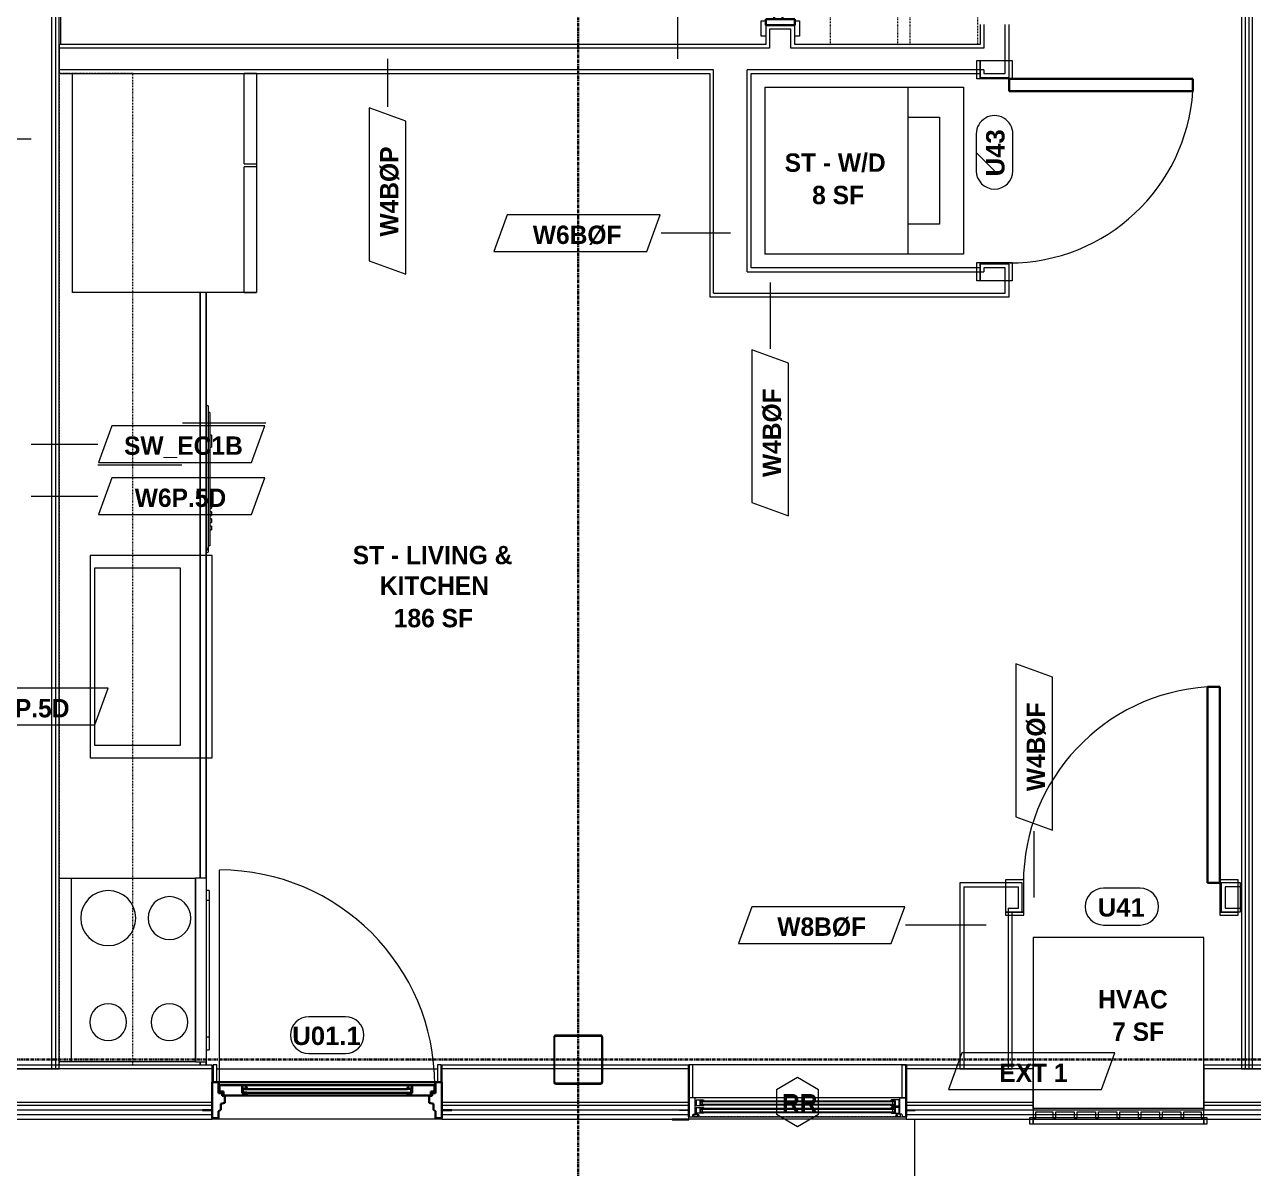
# Model space of a CAD drawing. Header units: inches. Extents: x -4058 to -1781, y 9814 to 12264.
# Drawn here: x -2917.7 to -2717, y 11268 to 11454.9 of the extents above; entities that cross this region are included whole.
import ezdxf

# ---------------------------------------------------------------- set-up
doc = ezdxf.new("R2010")
doc.units = ezdxf.units.IN
doc.header["$MEASUREMENT"] = 0
doc.linetypes.add('Dash', pattern=[0.25, 0.125, -0.125])
doc.linetypes.add('Grid Line 1_2_', pattern=[0.875, 0.5, -0.125, 0.125, -0.125])
for name, color, linetype, lineweight in [('0-1', 7, 'Continuous', 5), ('0-2', 7, 'Continuous', 9), ('A-AREA-IDEN', 2, 'Continuous', 9), ('A-DETL-GENF-HDLN-1', 7, 'Dash', 9), ('A-DETL-GENF-HDLN-2', 1, 'Continuous', 18), ('A-DOOR-1', 7, 'Continuous', 9), ('A-DOOR-2', 10, 'Continuous', 30), ('A-DOOR-3', 31, 'Continuous', 9), ('A-DOOR-4', 31, 'Continuous', 30), ('A-DOOR-FRAM-1', 7, 'Continuous', 9), ('A-DOOR-FRAM-2', 10, 'Continuous', 30), ('A-DOOR-FRAM-3', 31, 'Continuous', 30), ('A-DOOR-GLAZ-1', 7, 'Continuous', 9), ('A-DOOR-IDEN', 31, 'Continuous', 9), ('A-FLOR-1', 7, 'Continuous', 9), ('A-FLOR-2', 192, 'Continuous', 9), ('A-GENM-1', 7, 'Continuous', 9), ('A-GLAZ', 151, 'Continuous', 18), ('A-GLAZ-1', 10, 'Continuous', 30), ('A-GLAZ-2', 7, 'Continuous', 9), ('A-GLAZ-IDEN', 152, 'Continuous', 9), ('A-WALL', 113, 'Continuous', 18), ('A-WALL-1', 7, 'Continuous', 9), ('A-WALL-2', 250, 'Continuous', 18), ('A-WALL-3', 113, 'Continuous', 9), ('A-WALL-IDEN', 211, 'Continuous', 9), ('I-WALL-1', 7, 'Continuous', 9), ('I-WALL-2', 2, 'Continuous', 9), ('P-SANR-FIXT', 6, 'Continuous', 9), ('Q-CASE', 31, 'Continuous', 9), ('Q-CASE-HDLN', 31, 'Dash', 9), ('Q-SPCQ', 91, 'Continuous', 9), ('S-COLS-1', 7, 'Continuous', 9), ('S-GRID-1', 1, 'Grid Line 1_2_', 30)]:
    doc.layers.add(name, color=color, linetype=linetype, lineweight=lineweight)
doc.styles.add('Arial_B', font='arialbd.ttf', dxfattribs={"height": 3})
doc.styles.add('Century Gothic_B_1', font='GOTHICB.TTF', dxfattribs={"height": 3})

# ---------------------------------------------------------------- blocks, each defined once
blk = doc.blocks.new('Bayer Built Door - VISTAGRANDE FLUSH _LH_ - 37-1_2__ x 81-3_4__ - 1ST FLOOR-3294966-UNIT PLANS - 1ST FLOOR')
at = {"layer": 'A-DOOR-1'}
blk.add_line((17.56, -1.16), (17.56, -36.28), dxfattribs=at)
blk.add_arc((17.56, -1.16), 35.13, 180, 270, dxfattribs=at)
at = {"layer": 'A-DOOR-2'}
for p, q in [((-16.95, 0.56), (-16.95, -0.08)), ((-16.95, 0.56), (-13.13, 0.56)), ((-13.87, 0.16), (-13.13, 0.16)), ((-13.87, -1.16), (-13.87, 0.16)), ((-13.13, 0.25), (-13.16, 0.56)), ((13.12, 0.56), (-13.13, 0.56)), ((-13.13, 0.16), (-13.13, 0.25)), ((13.12, 0.25), (13.16, 0.56)), ((13.12, 0.16), (13.12, 0.25)), ((13.87, 0.16), (13.12, 0.16)), ((16.95, 0.56), (13.12, 0.56)), ((13.87, -1.16), (13.87, 0.16)), ((16.95, 0.56), (16.95, -0.08)), ((-16.95, -0.08), (-17.56, -0.09)), ((-17.56, -0.09), (-17.56, -1.16)), ((-17.56, -1.16), (-13.13, -1.16)), ((-13.13, -0.59), (-13.87, -0.59)), ((-13.87, -1.09), (-13.36, -1.09)), ((-13.87, -1.16), (-13.87, -1.09)), ((-13.36, -1.09), (-13.16, -0.84)), ((-13.16, -0.84), (-13.13, -0.66)), ((13.12, -1.16), (-13.13, -1.16)), ((-13.13, -0.66), (-13.13, -0.59)), ((13.12, -0.59), (13.87, -0.59)), ((13.12, -0.66), (13.12, -0.59)), ((13.16, -0.84), (13.12, -0.66)), ((17.56, -1.16), (13.12, -1.16)), ((13.36, -1.09), (13.16, -0.84)), ((13.87, -1.09), (13.36, -1.09)), ((13.87, -1.16), (13.87, -1.09)), ((16.95, -0.08), (17.56, -0.09)), ((17.56, -0.09), (17.56, -1.16))]:
    blk.add_line(p, q, dxfattribs=at)
at = {"layer": 'A-DOOR-FRAM-1'}
for p, q in [((-18, -1.63), (-18.63, -1.63)), ((-18.63, -1.63), (-18.63, -4.44)), ((-18, -4.44), (-18, -1.63)), ((18.62, -1.63), (18, -1.63)), ((18, -1.63), (18, -4.44)), ((18.62, -4.44), (18.62, -1.63)), ((-18.63, -4.44), (-18, -4.44)), ((18, -4.44), (18.62, -4.44))]:
    blk.add_line(p, q, dxfattribs=at)
at = {"layer": 'A-DOOR-FRAM-2'}
for p, q in [((-18.75, 4.25), (-18.75, -1.63)), ((-18.75, 4.25), (-17.72, 4.25)), ((-17.72, 3.13), (-17.72, 4.25)), ((17.72, 3.13), (17.72, 4.25)), ((18.75, 4.25), (17.72, 4.25)), ((18.75, 4.25), (18.75, -1.63)), ((-20.38, 2.94), (-18.75, 2.94)), ((-17.38, 2.89), (-17.72, 3.13)), ((-17.38, 1.89), (-17.38, 2.89)), ((17.38, 2.89), (17.72, 3.13)), ((17.38, 1.89), (17.38, 2.89)), ((20.37, 2.94), (18.75, 2.94)), ((-17.72, 0.16), (-17.14, 0.16)), ((-17.72, -1.63), (-17.72, 0.16)), ((-16.69, 1.73), (-17.38, 1.89)), ((-17.14, 0.16), (-17.14, 0.59)), ((-17.14, 0.59), (-16.69, 0.59)), ((-16.69, 0.59), (-16.69, 1.73)), ((16.69, 1.73), (17.38, 1.89)), ((16.69, 0.59), (16.69, 1.73)), ((17.14, 0.59), (16.69, 0.59)), ((17.14, 0.16), (17.14, 0.59)), ((17.72, 0.16), (17.14, 0.16)), ((17.72, -1.63), (17.72, 0.16)), ((-18.75, -1.63), (-18.63, -1.63)), ((-18.37, -1.63), (-18.75, -1.63)), ((-18.75, -1.63), (-17.72, -1.63)), ((-18, -1.63), (18, -1.63)), ((18.75, -1.63), (17.72, -1.63)), ((18.62, -1.63), (18.75, -1.63))]:
    blk.add_line(p, q, dxfattribs=at)
at = {"layer": 'A-DOOR-GLAZ-1'}
for p, q in [((13.12, 0.16), (-13.13, 0.16)), ((-13.13, 0), (-13.87, 0)), ((-13.87, -0.44), (-13.13, -0.44)), ((-13.66, 0), (-13.66, -0.44)), ((13.12, 0), (-13.13, 0)), ((13.12, -0.44), (-13.13, -0.44)), ((13.12, -0.59), (-13.13, -0.59)), ((13.12, 0), (13.87, 0)), ((13.87, -0.44), (13.12, -0.44)), ((13.66, 0), (13.66, -0.44))]:
    blk.add_line(p, q, dxfattribs=at)
blk = doc.blocks.new('V-Series_EWC4_SPVU_RFA_2015 - 1ST FLOOR-2484708-UNIT PLANS - 1ST FLOOR')
at = {"layer": 'A-GENM-1'}
for p, q in [((-3126.69, 12090.69), (-3127.25, 12090.69)), ((-3127.25, 12090.69), (-3127.25, 12089.69)), ((-3127.25, 12089.69), (-3126.69, 12089.69)), ((-3098.81, 12090.69), (-3126.69, 12090.69)), ((-3126.69, 12090.69), (-3126.69, 12089.69)), ((-3126.69, 12089.69), (-3126.69, 12090.69)), ((-3126.69, 12089.69), (-3098.81, 12089.69)), ((-3126.69, 12089.69), (-3126.69, 12060.25)), ((-3126.25, 12089.69), (-3126.69, 12089.69)), ((-3126.25, 12088.69), (-3126.25, 12089.69)), ((-3122.95, 12089.69), (-3123.45, 12089.69)), ((-3123.45, 12089.69), (-3123.45, 12088.69)), ((-3122.95, 12088.69), (-3122.95, 12089.69)), ((-3119.47, 12089.69), (-3119.97, 12089.69)), ((-3119.97, 12089.69), (-3119.97, 12088.69)), ((-3119.47, 12088.69), (-3119.47, 12089.69)), ((-3115.98, 12089.69), (-3116.48, 12089.69)), ((-3116.48, 12089.69), (-3116.48, 12088.69)), ((-3115.98, 12088.69), (-3115.98, 12089.69)), ((-3112.5, 12089.69), (-3113, 12089.69)), ((-3113, 12089.69), (-3113, 12088.69)), ((-3112.5, 12088.69), (-3112.5, 12089.69)), ((-3109.01, 12089.69), (-3109.51, 12089.69)), ((-3109.51, 12089.69), (-3109.51, 12088.69)), ((-3109.01, 12088.69), (-3109.01, 12089.69)), ((-3105.53, 12089.69), (-3106.03, 12089.69)), ((-3106.03, 12089.69), (-3106.03, 12088.69)), ((-3105.53, 12088.69), (-3105.53, 12089.69)), ((-3102.05, 12089.69), (-3102.55, 12089.69)), ((-3102.55, 12089.69), (-3102.55, 12088.69)), ((-3102.05, 12088.69), (-3102.05, 12089.69)), ((-3098.81, 12089.69), (-3099.25, 12089.69)), ((-3099.25, 12089.69), (-3099.25, 12088.69)), ((-3098.81, 12089.69), (-3098.81, 12090.69)), ((-3098.25, 12090.69), (-3098.81, 12090.69)), ((-3098.81, 12090.69), (-3098.81, 12089.69)), ((-3098.81, 12089.69), (-3098.25, 12089.69)), ((-3098.81, 12060.25), (-3098.81, 12089.69)), ((-3098.25, 12089.69), (-3098.25, 12090.69)), ((-3123.45, 12088.69), (-3126.25, 12088.69)), ((-3119.97, 12088.69), (-3122.95, 12088.69)), ((-3116.48, 12088.69), (-3119.47, 12088.69)), ((-3113, 12088.69), (-3115.98, 12088.69)), ((-3109.51, 12088.69), (-3112.5, 12088.69)), ((-3106.03, 12088.69), (-3109.01, 12088.69)), ((-3102.55, 12088.69), (-3105.53, 12088.69)), ((-3099.25, 12088.69), (-3102.05, 12088.69)), ((-3126.69, 12060.25), (-3098.81, 12060.25))]:
    blk.add_line(p, q, dxfattribs=at)
blk = doc.blocks.new('Window-Double_Hung-Marvin-Essential - 1-WIDE _TEMP LOWER_ ESDH3066-3454291-UNIT PLANS - 1ST FLOOR')
at = {"layer": 'A-DETL-GENF-HDLN-1'}
blk.add_line((16.1, 3.97), (-16.5, 3.97), dxfattribs=at)
at = {"layer": 'A-DETL-GENF-HDLN-2'}
for p, q in [((-17.75, 4.03), (-17.16, 4.03)), ((-17.75, 4.03), (-17.75, 0.94)), ((-17.08, 3.62), (-17.16, 4.03)), ((17.08, 3.62), (17.16, 4.03)), ((17.75, 4.03), (17.16, 4.03)), ((17.75, 4.03), (17.75, 0.94)), ((-19.25, 2.98), (-19.25, 2.94)), ((-17.75, 2.98), (-19.25, 2.98)), ((-19.25, 2.94), (-17.9, 2.94)), ((-17.9, 2.94), (-17.9, 2.83)), ((-17.9, 2.83), (-17.75, 2.83)), ((-17.08, 3.62), (-16.19, 3.62)), ((-16.85, 4), (-16.85, 3.62)), ((-16.3, 4), (-16.85, 4)), ((-16.38, 3.52), (-16.72, 3.52)), ((-16.72, 3.52), (-16.72, 0.94)), ((-15.34, 3.44), (-16.56, 3.44)), ((-16.56, 2.5), (-16.56, 3.44)), ((-16.56, 2.5), (-15.34, 2.5)), ((-15.34, 2.22), (-16.56, 2.22)), ((-16.56, 1.28), (-16.56, 2.22)), ((-16.38, 3.62), (-16.38, 3.52)), ((-16.3, 3.76), (-16.3, 4)), ((-16.18, 3.76), (-16.3, 3.76)), ((-16.19, 3.72), (-16.1, 3.72)), ((-16.19, 3.62), (-16.19, 3.72)), ((-16.18, 3.97), (-16.1, 3.97)), ((-16.18, 3.97), (-16.18, 3.76)), ((-16.1, 3.72), (-16.1, 3.97)), ((-15.94, 2.62), (-15.94, 3.34)), ((-15.94, 3.34), (-15.28, 3.34)), ((-15.28, 2.62), (-15.94, 2.62)), ((-15.94, 1.4), (-15.94, 2.12)), ((-15.94, 2.12), (-15.28, 2.12)), ((-15.84, 2.63), (-15.84, 3.32)), ((-15.84, 1.41), (-15.84, 2.1)), ((-15.54, 2.76), (-15.54, 3.2)), ((-15.34, 3.44), (-15.28, 3.38)), ((-15.34, 2.5), (-15.28, 2.56)), ((-15.34, 2.22), (-15.28, 2.16)), ((-15.28, 3.34), (-15.28, 3.38)), ((-15.28, 2.56), (-15.28, 2.62)), ((-15.28, 2.12), (-15.28, 2.16)), ((15.34, 3.44), (15.28, 3.38)), ((15.28, 3.34), (15.28, 3.38)), ((15.94, 3.34), (15.28, 3.34)), ((15.28, 2.56), (15.28, 2.62)), ((15.28, 2.62), (15.94, 2.62)), ((15.34, 2.5), (15.28, 2.56)), ((15.34, 2.22), (15.28, 2.16)), ((15.28, 2.12), (15.28, 2.16)), ((15.94, 2.12), (15.28, 2.12)), ((15.34, 3.44), (16.56, 3.44)), ((16.56, 2.5), (15.34, 2.5)), ((15.34, 2.22), (16.56, 2.22)), ((15.54, 2.76), (15.54, 3.2)), ((15.84, 2.63), (15.84, 3.32)), ((15.84, 1.41), (15.84, 2.1)), ((15.94, 2.62), (15.94, 3.34)), ((15.94, 1.4), (15.94, 2.12)), ((16.18, 3.97), (16.1, 3.97)), ((16.1, 3.72), (16.1, 3.97)), ((16.19, 3.72), (16.1, 3.72)), ((16.18, 3.97), (16.18, 3.76)), ((16.18, 3.76), (16.3, 3.76)), ((16.19, 3.62), (16.19, 3.72)), ((17.08, 3.62), (16.19, 3.62)), ((16.3, 3.76), (16.3, 4)), ((16.3, 4), (16.85, 4)), ((16.38, 3.62), (16.38, 3.52)), ((16.38, 3.52), (16.72, 3.52)), ((16.56, 2.5), (16.56, 3.44)), ((16.56, 1.28), (16.56, 2.22)), ((16.72, 3.52), (16.72, 0.94)), ((16.85, 4), (16.85, 3.62)), ((17.75, 2.98), (19.25, 2.98)), ((17.9, 2.83), (17.75, 2.83)), ((17.9, 2.94), (17.9, 2.83)), ((19.25, 2.94), (17.9, 2.94)), ((19.25, 2.98), (19.25, 2.94)), ((-16.72, 0.94), (-17.75, 0.94)), ((-17.13, 0.91), (-17.13, -4.44)), ((-16.56, 1.28), (-15.34, 1.28)), ((-15.28, 1.4), (-15.94, 1.4)), ((-15.54, 1.54), (-15.54, 1.98)), ((-15.34, 1.28), (-15.28, 1.34)), ((-15.28, 1.34), (-15.28, 1.4)), ((15.28, 1.34), (15.28, 1.4)), ((15.28, 1.4), (15.94, 1.4)), ((15.34, 1.28), (15.28, 1.34)), ((16.56, 1.28), (15.34, 1.28)), ((15.54, 1.54), (15.54, 1.98)), ((16.72, 0.94), (17.75, 0.94)), ((17.12, -4.44), (17.12, 0.91)), ((-17.13, -4.44), (-17.75, -4.44)), ((17.12, -4.44), (17.75, -4.44))]:
    blk.add_line(p, q, dxfattribs=at)
at = {"layer": 'A-GLAZ'}
for p, q in [((15.84, 3.32), (-15.84, 3.32)), ((15.84, 3.2), (-15.84, 3.2)), ((15.84, 2.76), (-15.84, 2.76)), ((15.84, 2.63), (-15.84, 2.63)), ((15.84, 2.1), (-15.84, 2.1)), ((15.84, 1.98), (-15.84, 1.98)), ((15.84, 1.54), (-15.84, 1.54)), ((15.84, 1.41), (-15.84, 1.41))]:
    blk.add_line(p, q, dxfattribs=at)
at = {"layer": 'A-GLAZ-1'}
for p, q in [((-17.75, 4.03), (-17.75, 0.94)), ((17.75, 0.94), (17.75, 4.03)), ((-17.75, 0.91), (-17.75, -4.44)), ((17.75, -4.44), (17.75, 0.91))]:
    blk.add_line(p, q, dxfattribs=at)
at = {"layer": 'A-GLAZ-2'}
for p, q in [((17.75, 4.03), (-17.75, 4.03)), ((20.46, 4.5), (17.75, 4.5)), ((17.75, 4.5), (17.75, 4.44)), ((17.75, 4.44), (20.46, 4.44)), ((20.46, 4.44), (20.46, 4.5)), ((-17.75, 0.94), (17.75, 0.94)), ((-17.75, -4.44), (17.75, -4.44))]:
    blk.add_line(p, q, dxfattribs=at)
blk = doc.blocks.new('CTR - 1st Phase - Shell_rvt-1-UNIT PLANS - 1ST FLOOR')
at = {"layer": 'A-FLOR-1'}
for p, q in [((-2849.57, 11276.04), (-2887.07, 11276.04)), ((-2772.32, 11164.59), (-2772.32, 11276.04))]:
    blk.add_line(p, q, dxfattribs=at)
at = {"layer": 'A-WALL-1'}
for p, q in [((-2887.07, 11284.91), (-2922.57, 11284.91)), ((-2887.07, 11276.04), (-2887.07, 11284.91)), ((-2831.32, 11284.91), (-2849.57, 11284.91)), ((-2849.57, 11284.91), (-2849.57, 11276.04)), ((-2823.5, 11284.91), (-2831.15, 11284.91)), ((-2809.27, 11284.91), (-2823.32, 11284.91)), ((-2753.04, 11284.91), (-2773.77, 11284.91)), ((-2753.04, 11277.79), (-2753.04, 11284.91)), ((-2704.29, 11284.91), (-2725.16, 11284.91)), ((-2725.16, 11284.91), (-2725.16, 11277.79)), ((-2809.27, 11279.54), (-2809.27, 11279.57)), ((-2773.77, 11279.57), (-2773.77, 11279.54)), ((-2809.27, 11276.04), (-2809.27, 11276.45)), ((-2773.77, 11276.45), (-2773.77, 11276.04)), ((-2725.16, 11277.79), (-2753.04, 11277.79)), ((-2945.12, 11276.04), (-2887.07, 11276.04)), ((-2849.57, 11276.04), (-2811.98, 11276.04)), ((-2773.77, 11276.04), (-2809.27, 11276.04)), ((-2773.77, 11276.04), (-2617.62, 11276.04))]:
    blk.add_line(p, q, dxfattribs=at)
at = {"layer": 'A-WALL-2'}
for p, q in [((-2887.07, 11284.29), (-2945.12, 11284.29)), ((-2831.32, 11284.29), (-2849.57, 11284.29)), ((-2823.5, 11284.29), (-2831.15, 11284.29)), ((-2809.27, 11284.29), (-2823.32, 11284.29)), ((-2753.04, 11284.29), (-2773.77, 11284.29)), ((-2704.29, 11284.29), (-2725.16, 11284.29)), ((-2887.07, 11278.79), (-2945.12, 11278.79)), ((-2809.27, 11278.79), (-2849.57, 11278.79)), ((-2753.04, 11278.79), (-2773.77, 11278.79)), ((-2704.29, 11278.79), (-2725.16, 11278.79)), ((-2887.07, 11278.29), (-2945.12, 11278.29)), ((-2887.07, 11277.54), (-2945.12, 11277.54)), ((-2887.07, 11276.79), (-2945.12, 11276.79)), ((-2809.27, 11278.29), (-2849.57, 11278.29)), ((-2809.27, 11277.54), (-2849.57, 11277.54)), ((-2809.27, 11276.79), (-2849.57, 11276.79)), ((-2753.04, 11278.29), (-2773.77, 11278.29)), ((-2617.62, 11277.54), (-2773.77, 11277.54)), ((-2617.62, 11276.79), (-2773.77, 11276.79)), ((-2704.29, 11278.29), (-2725.16, 11278.29))]:
    blk.add_line(p, q, dxfattribs=at)
at = {"layer": '0-2', "rotation": 180}
for name, p in [('Bayer Built Door - VISTAGRANDE FLUSH _LH_ - 37-1_2__ x 81-3_4__ - 1ST FLOOR-3294966-UNIT PLANS - 1ST FLOOR', (-2868.32, 11280.48)), ('V-Series_EWC4_SPVU_RFA_2015 - 1ST FLOOR-2484708-UNIT PLANS - 1ST FLOOR', (-5851.85, 23365.98)), ('Window-Double_Hung-Marvin-Essential - 1-WIDE _TEMP LOWER_ ESDH3066-3454291-UNIT PLANS - 1ST FLOOR', (-2791.52, 11280.48))]:
    blk.add_blockref(name, p, dxfattribs=at)
blk = doc.blocks.new('CTR - 1st Phase - Common Walls_rvt-1-UNIT PLANS - 1ST FLOOR')
at = {"layer": 'A-WALL-2'}
for p, q in [((-2913.32, 11641.24), (-2913.32, 11284.29)), ((-2912.7, 11641.24), (-2912.7, 11284.29)), ((-2718.35, 11284.29), (-2718.35, 11622.61)), ((-2717.72, 11284.29), (-2717.72, 11622.61)), ((-2717.22, 11284.29), (-2717.22, 11622.61))]:
    blk.add_line(p, q, dxfattribs=at)
at = {"layer": 'I-WALL-1'}
for p, q in [((-2912.07, 11284.29), (-2912.07, 11640.61)), ((-2718.97, 11622.61), (-2718.97, 11284.29)), ((-2921.2, 11284.29), (-2912.07, 11284.29)), ((-2718.97, 11284.29), (-2710.47, 11284.29))]:
    blk.add_line(p, q, dxfattribs=at)
blk = doc.blocks.new('HSS-Hollow Structural Section-Column - HSS8X8X3_16-2487811-UNIT PLANS - 1ST FLOOR')
at = {"layer": 'S-COLS-1'}
for p, q in [((-4, 3.652), (-4, -3.652)), ((-3.826, -3.652), (-3.826, 3.652)), ((3.652, 4), (-3.652, 4)), ((-3.652, 3.826), (3.652, 3.826)), ((3.826, 3.652), (3.826, -3.652)), ((4, -3.652), (4, 3.652)), ((3.652, -3.826), (-3.652, -3.826)), ((-3.652, -4), (3.652, -4))]:
    blk.add_line(p, q, dxfattribs=at)
for centre, radius, start, end in [((-3.652, 3.652), 0.348, 90, 180), ((-3.652, 3.652), 0.174, 90, 180), ((3.652, 3.652), 0.348, 360, 90), ((3.652, 3.652), 0.174, 0, 90), ((-3.652, -3.652), 0.348, 180, 270), ((-3.652, -3.652), 0.174, 180, 270), ((3.652, -3.652), 0.348, 270, 360), ((3.652, -3.652), 0.174, 270, 360)]:
    blk.add_arc(centre, radius, start, end, dxfattribs=at)
blk = doc.blocks.new('CTR - 1st Phase - Structure_rvt-1-UNIT PLANS - 1ST FLOOR')
at = {"layer": 'S-GRID-1'}
for p, q in [((-2827.32, 9814.03), (-2827.32, 12247.5)), ((-1781.27, 11285.79), (-4041.78, 11285.79))]:
    blk.add_line(p, q, dxfattribs=at)
at = {"layer": '0-2'}
blk.add_blockref('HSS-Hollow Structural Section-Column - HSS8X8X3_16-2487811-UNIT PLANS - 1ST FLOOR', (-2827.32, 11285.79), dxfattribs=at)
blk = doc.blocks.new('SLIDING - FLUSH - SLIDING - FLUSH - 5-0 x 6-8-3203586-UNIT PLANS - 1ST FLOOR')
at = {"layer": 'A-DOOR-3'}
for p, q in [((-32.75, 3.25), (-30.25, 3.25)), ((-32.75, 2.5), (-32.75, 3.25)), ((-30.25, 2.5), (-32.75, 2.5)), ((-30.25, 3.25), (-30.25, 2.5)), ((30.25, 3.25), (32.75, 3.25)), ((30.25, 2.5), (30.25, 3.25)), ((32.75, 2.5), (30.25, 2.5)), ((32.75, 3.25), (32.75, 2.5)), ((-32.75, -2.25), (-30.25, -2.25)), ((-32.75, -3), (-32.75, -2.25)), ((-30.25, -3), (-32.75, -3)), ((-30.25, -2.25), (-30.25, -3)), ((30.25, -2.25), (32.75, -2.25)), ((30.25, -3), (30.25, -2.25)), ((32.75, -3), (30.25, -3)), ((32.75, -2.25), (32.75, -3))]:
    blk.add_line(p, q, dxfattribs=at)
at = {"layer": 'A-DOOR-4'}
for p, q in [((-1, -0.88), (-1, 0.5)), ((-1, 0.5), (30, 0.5)), ((30, 0.5), (30, -0.88)), ((-30, -2.25), (-30, -0.88)), ((-30, -0.88), (1, -0.88)), ((30, -0.88), (-1, -0.88)), ((1, -0.88), (1, -2.25)), ((1, -2.25), (-30, -2.25))]:
    blk.add_line(p, q, dxfattribs=at)
at = {"layer": 'A-DOOR-FRAM-3'}
for p, q in [((-31, -2.25), (-31, 2.5)), ((-31, 2.5), (-30, 2.5)), ((-30, 2.5), (-30, -2.25)), ((30, 2.5), (31, 2.5)), ((30, -2.25), (30, 2.5)), ((31, 2.5), (31, -2.25)), ((-30, -2.25), (-31, -2.25)), ((31, -2.25), (30, -2.25))]:
    blk.add_line(p, q, dxfattribs=at)
blk = doc.blocks.new('OD_CW_Closet - OD_CW_Closet-3786599-UNIT PLANS - 1ST FLOOR')
at = {"layer": 'Q-CASE-HDLN'}
for p, q in [((0.74, -24), (0.74, 0)), ((0.74, 0), (68.99, 0)), ((68.99, 0), (68.99, -24)), ((0.74, -11), (68.99, -11)), ((0.74, -13), (68.99, -13)), ((68.99, -24), (0.74, -24))]:
    blk.add_line(p, q, dxfattribs=at)
blk = doc.blocks.new('SWING - SINGLE - FLUSH - SWING - FLUSH - 2-6 x 6-8 - PASSAGE-4346079-UNIT PLANS - 1ST FLOOR')
at = {"layer": 'A-DOOR-3'}
for p, q in [((-18, 2.375), (-18, 2.875)), ((-18, 2.875), (-15, 2.875)), ((-18, 2.375), (-15, 2.375)), ((-18, -2.875), (-18, 2.375)), ((-15, 2.375), (-18, 2.375)), ((-15, 2.875), (-15, 2.375)), ((-15, 2.375), (-15, -2.875)), ((15, 2.375), (15, 2.875)), ((15, 2.875), (18, 2.875)), ((15, 2.375), (18, 2.375)), ((15, -2.875), (15, 2.375)), ((18, 2.375), (15, 2.375)), ((18, 2.875), (18, 2.375)), ((18, 2.375), (18, -2.875)), ((-15, -2.875), (-18, -2.875)), ((18, -2.875), (15, -2.875))]:
    blk.add_line(p, q, dxfattribs=at)
blk.add_arc((15, -2.375), 30.067, 180, 266.18593, dxfattribs=at)
at = {"layer": 'A-DOOR-4'}
for p, q in [((13, -2.375), (13, -32.375)), ((15, -2.375), (13, -2.375)), ((15, -2.375), (15, -32.375)), ((15, -32.375), (13, -32.375))]:
    blk.add_line(p, q, dxfattribs=at)
blk = doc.blocks.new('Stacked Washer and Dryer - 26_x25_ - Private-1352637-UNIT PLANS - 1ST FLOOR')
at = {"layer": 'P-SANR-FIXT'}
for p, q in [((0, 13.625), (32.4375, 13.625)), ((0, 13.625), (0, -13.625)), ((23.34375, 13.625), (23.34375, -13.625)), ((32.4375, 13.625), (32.4375, -13.625)), ((23.34375, 8.75), (28.53125, 8.75)), ((28.53125, 8.75), (28.53125, -8.75)), ((28.53125, -8.75), (23.34375, -8.75)), ((32.4375, -13.625), (0, -13.625))]:
    blk.add_line(p, q, dxfattribs=at)
blk = doc.blocks.new('OD_CW_Base Cabinet - OD_CW_Base Cabinet-3857750-UNIT PLANS - 1ST FLOOR')
at = {"layer": 'Q-CASE'}
for p, q in [((0.74, 0), (1.24, 0)), ((31.24, 0), (126.94, 0))]:
    blk.add_line(p, q, dxfattribs=at)
blk = doc.blocks.new('OD_CW_Upper Cabinet - OD_CW_Upper Cabinet-4366988-UNIT PLANS - 1ST FLOOR')
at = {"layer": 'Q-CASE-HDLN'}
for p, q in [((162.69, 24), (0.74, 24)), ((0.74, 24), (0.74, 12)), ((162.69, 12), (162.69, 24)), ((0.74, 12), (162.69, 12))]:
    blk.add_line(p, q, dxfattribs=at)
blk = doc.blocks.new('SWING - SINGLE - FLUSH - SWING - 32_ x 80_ - WITH ACOUSTICAL SEAL-4346071-UNIT PLANS - 1ST FLOOR')
at = {"layer": 'A-DOOR-3'}
for p, q in [((-16, 2.87), (-19, 2.87)), ((-19, 2.87), (-19, -2.38)), ((-16, -2.38), (-16, 2.87)), ((19, 2.87), (16, 2.87)), ((16, 2.87), (16, -2.38)), ((19, -2.38), (19, 2.87)), ((-19, -2.38), (-16, -2.38)), ((-16, -2.38), (-19, -2.38)), ((-19, -2.38), (-19, -2.88)), ((-19, -2.88), (-16, -2.88)), ((-16, -2.88), (-16, -2.38)), ((16, -2.38), (19, -2.38)), ((19, -2.38), (16, -2.38)), ((16, -2.38), (16, -2.88)), ((16, -2.88), (19, -2.88)), ((19, -2.88), (19, -2.38))]:
    blk.add_line(p, q, dxfattribs=at)
blk.add_arc((16, 2.37), 32.07, 93.5759, 180, dxfattribs=at)
at = {"layer": 'A-DOOR-4'}
for p, q in [((14, 2.37), (14, 34.38)), ((16, 34.38), (14, 34.38)), ((16, 2.37), (16, 34.38)), ((16, 2.37), (14, 2.37))]:
    blk.add_line(p, q, dxfattribs=at)
blk = doc.blocks.new('Stainless Steel Farmhous Kitchen Sink - Stainless Steel Farmhous Kitchen Sink-4315883-UNIT PLANS - 1ST FLOOR')
at = {"layer": 'P-SANR-FIXT'}
for p, q in [((-33, 22.2), (-33, 2.25)), ((0, 22.2), (-33, 22.2)), ((0, 2.25), (0, 22.2)), ((-31, 3), (-31, 16.96)), ((-31, 16.96), (-2, 16.96)), ((-2, 16.96), (-2, 3)), ((-33, 2.25), (0, 2.25)), ((-2, 3), (-31, 3))]:
    blk.add_line(p, q, dxfattribs=at)
blk = doc.blocks.new('Refrigerator_-_Side-by-Side_6047 - 36_ X 30_-1372843-UNIT PLANS - 1ST FLOOR')
at = {"layer": 'Q-SPCQ'}
for p, q in [((-17.88, 15.58), (17.87, 15.58)), ((-17.88, -14.42), (-17.88, 15.58)), ((-17.88, 15.58), (-3.13, 15.58)), ((-17.88, 15.58), (-17.88, 13.58)), ((-3.13, 13.58), (-3.13, 15.58)), ((-2.63, 15.58), (17.87, 15.58)), ((-2.63, 15.58), (-2.63, 13.58)), ((17.87, 15.58), (17.87, -14.42)), ((17.87, 13.58), (17.87, 15.58)), ((-3.13, 13.58), (-17.88, 13.58)), ((17.87, 13.58), (-2.63, 13.58)), ((17.87, -14.42), (-17.88, -14.42))]:
    blk.add_line(p, q, dxfattribs=at)
blk = doc.blocks.new('Wall Tag - Arch Wall-3956453-UNIT PLANS - 1ST FLOOR')
at = {"layer": 'A-WALL-IDEN'}
for p, q in [((-0.3561, 0.0937), (-0.4244, -0.0937)), ((0.4244, 0.0937), (-0.3561, 0.0937)), ((0.3561, -0.0937), (0.4244, 0.0937)), ((-0.4244, -0.0937), (0.3561, -0.0937))]:
    blk.add_line(p, q, dxfattribs=at)
blk = doc.blocks.new('Door Tag - Type Mark-2601225-UNIT PLANS - 1ST FLOOR')
at = {"layer": 'A-DOOR-IDEN'}
for p, q in [((0.09375, 0.09375), (-0.09375, 0.09375)), ((-0.09375, -0.09375), (0.09375, -0.09375))]:
    blk.add_line(p, q, dxfattribs=at)
for centre, start, end in [((-0.09375, 0), 90, 270), ((0.09375, 0), 270, 90)]:
    blk.add_arc(centre, 0.09375, start, end, dxfattribs=at)
blk = doc.blocks.new('Wall Tag - Shear Wall-3956451-UNIT PLANS - 1ST FLOOR')
at = {"layer": 'A-WALL-IDEN'}
for p, q in [((-0.3561, 0.0937), (-0.4244, -0.0937)), ((0.4244, 0.0937), (-0.3561, 0.0937)), ((0.4291, 0.1068), (0.0033, 0.1068)), ((0.3561, -0.0937), (0.4244, 0.0937)), ((0, -0.1068), (-0.4291, -0.1068)), ((-0.4244, -0.0937), (0.3561, -0.0937))]:
    blk.add_line(p, q, dxfattribs=at)
blk = doc.blocks.new('Window Tag - ONE-4156801-UNIT PLANS - 1ST FLOOR')
at = {"layer": 'A-GLAZ-IDEN'}
for p, q in [((0, 0.125), (-0.1071, 0.0619)), ((0.107, 0.062), (0, 0.125)), ((-0.1071, 0.0619), (-0.1071, -0.0619)), ((0.107, -0.0624), (0.107, 0.062)), ((-0.1071, -0.0619), (0, -0.125)), ((0, -0.125), (0.107, -0.0624))]:
    blk.add_line(p, q, dxfattribs=at)

msp = doc.modelspace()

# ---------------------------------------------------------------- block references
at = {"layer": '0-1'}
msp.add_blockref('CTR - 1st Phase - Shell_rvt-1-UNIT PLANS - 1ST FLOOR', (0, 0), dxfattribs=at)

# ---------------------------------------------------------------- next in the draw order: linework, layer by layer
at = {"layer": 'A-DOOR-IDEN'}
msp.add_line((-2759.32, 11430.99), (-2762.32, 11433.99), dxfattribs=at)
at = {"layer": 'A-FLOR-2'}
for p, q in [((-2911.89, 11565.86), (-2911.89, 11451.61)), ((-2887.07, 11284.29), (-2886.95, 11284.29)), ((-2886.32, 11284.29), (-2850.32, 11284.29)), ((-2849.7, 11284.29), (-2849.57, 11284.29))]:
    msp.add_line(p, q, dxfattribs=at)
at = {"layer": 'A-WALL'}
for p, q in [((-2796.07, 11454.11), (-2796.07, 11450.99)), ((-2792.57, 11454.11), (-2796.07, 11454.11)), ((-2792.57, 11450.99), (-2792.57, 11454.11)), ((-2761.07, 11454.86), (-2761.07, 11450.99)), ((-2757.57, 11446.86), (-2757.57, 11454.86)), ((-2796.07, 11450.99), (-2912.07, 11450.99)), ((-2761.07, 11450.99), (-2792.57, 11450.99)), ((-2805.2, 11447.49), (-2912.07, 11447.49)), ((-2805.2, 11410.99), (-2805.2, 11447.49)), ((-2799.7, 11414.49), (-2799.7, 11447.49)), ((-2761.07, 11447.49), (-2799.7, 11447.49)), ((-2761.07, 11447.49), (-2761.07, 11446.86)), ((-2761.07, 11446.86), (-2757.57, 11446.86)), ((-2761.07, 11415.11), (-2761.07, 11414.49)), ((-2757.57, 11415.11), (-2761.07, 11415.11)), ((-2757.57, 11410.99), (-2757.57, 11415.11)), ((-2799.7, 11414.49), (-2761.07, 11414.49)), ((-2805.2, 11410.99), (-2757.57, 11410.99)), ((-2764.35, 11314.03), (-2764.35, 11284.28)), ((-2764.35, 11314.03), (-2755.41, 11314.03)), ((-2755.41, 11310.53), (-2755.41, 11314.03)), ((-2721.66, 11314.03), (-2721.66, 11310.53)), ((-2719.16, 11314.03), (-2721.66, 11314.03)), ((-2757.1, 11310.53), (-2757.1, 11284.28)), ((-2757.1, 11310.53), (-2755.41, 11310.53)), ((-2721.66, 11310.53), (-2719.16, 11310.53))]:
    msp.add_line(p, q, dxfattribs=at)
at = {"layer": 'A-WALL-3'}
for p, q in [((-2796.7, 11454.74), (-2796.7, 11451.61)), ((-2791.95, 11454.74), (-2796.7, 11454.74)), ((-2791.95, 11451.61), (-2791.95, 11454.74)), ((-2761.7, 11454.86), (-2761.7, 11451.61)), ((-2756.95, 11446.24), (-2756.95, 11454.86)), ((-2796.7, 11451.61), (-2912.07, 11451.61)), ((-2912.07, 11451.61), (-2912.07, 11446.86)), ((-2761.7, 11451.61), (-2791.95, 11451.61)), ((-2912.07, 11446.86), (-2909.89, 11446.86)), ((-2879.89, 11446.86), (-2805.82, 11446.86)), ((-2805.82, 11446.86), (-2805.82, 11410.37)), ((-2799.07, 11415.12), (-2799.07, 11446.86)), ((-2799.07, 11446.86), (-2761.7, 11446.86)), ((-2761.7, 11446.86), (-2761.7, 11446.24)), ((-2761.7, 11446.24), (-2756.95, 11446.24)), ((-2761.7, 11415.12), (-2799.07, 11415.12)), ((-2756.95, 11415.74), (-2761.7, 11415.74)), ((-2761.7, 11415.74), (-2761.7, 11415.12)), ((-2756.95, 11410.37), (-2756.95, 11415.74)), ((-2805.82, 11410.37), (-2756.95, 11410.37)), ((-2754.79, 11314.66), (-2756.47, 11314.66)), ((-2754.79, 11309.91), (-2754.79, 11314.66)), ((-2719.16, 11314.66), (-2722.29, 11314.66)), ((-2722.29, 11314.66), (-2722.29, 11309.91)), ((-2719.16, 11309.91), (-2719.16, 11314.66)), ((-2756.47, 11309.91), (-2754.79, 11309.91)), ((-2722.29, 11309.91), (-2719.16, 11309.91))]:
    msp.add_line(p, q, dxfattribs=at)
at = {"layer": 'A-WALL-IDEN'}
for p, q in [((-2811.04, 11449.24), (-2811.04, 11463.74)), ((-2858.44, 11449.24), (-2858.44, 11441.4)), ((-2916.64, 11436.13), (-2927.48, 11436.13)), ((-2802.45, 11420.77), (-2813.78, 11420.77)), ((-2795.95, 11412.74), (-2795.95, 11401.9)), ((-2916.64, 11386.33), (-2905.79, 11386.33)), ((-2916.64, 11377.82), (-2905.79, 11377.82)), ((-2752.84, 11312.28), (-2752.84, 11323.13)), ((-2760.72, 11307.76), (-2773.85, 11307.76))]:
    msp.add_line(p, q, dxfattribs=at)
at = {"layer": 'I-WALL-2'}
for p, q in [((-2756.47, 11314.66), (-2764.97, 11314.66)), ((-2764.97, 11314.66), (-2764.97, 11284.28)), ((-2756.47, 11284.28), (-2756.47, 11309.91)), ((-2764.97, 11284.28), (-2756.47, 11284.28))]:
    msp.add_line(p, q, dxfattribs=at)
at = {"layer": 'Q-CASE'}
for p, q in [((-2889.07, 11411.11), (-2889.07, 11315.41)), ((-2889.07, 11315.41), (-2889.07, 11411.11)), ((-2888.07, 11411.11), (-2888.07, 11315.41)), ((-2889.07, 11285.41), (-2889.07, 11284.91)), ((-2889.07, 11284.91), (-2889.07, 11285.41)), ((-2888.07, 11285.41), (-2888.07, 11284.91))]:
    msp.add_line(p, q, dxfattribs=at)
at = {"layer": 'Q-SPCQ'}
for p, q in [((-2887.9, 11392.61), (-2888.07, 11392.61)), ((-2887.7, 11369.69), (-2887.7, 11392.42)), ((-2887.45, 11391.52), (-2887.7, 11391.52)), ((-2887.45, 11391.52), (-2887.45, 11369.71)), ((-2887.2, 11387.79), (-2887.45, 11387.79)), ((-2887.2, 11387.79), (-2887.2, 11386.81)), ((-2887.2, 11386.81), (-2887.2, 11385.82)), ((-2887.45, 11385.82), (-2887.2, 11385.82)), ((-2887.2, 11376.46), (-2887.45, 11376.46)), ((-2887.45, 11375.87), (-2887.2, 11375.87)), ((-2887.2, 11375.28), (-2887.45, 11375.28)), ((-2887.45, 11374.69), (-2887.2, 11374.69)), ((-2887.2, 11376.46), (-2887.2, 11375.87)), ((-2887.2, 11375.28), (-2887.2, 11374.69)), ((-2887.2, 11374.1), (-2887.45, 11374.1)), ((-2887.45, 11373.51), (-2887.2, 11373.51)), ((-2887.2, 11372.92), (-2887.45, 11372.92)), ((-2887.2, 11374.1), (-2887.2, 11373.51)), ((-2887.2, 11372.92), (-2887.2, 11372.33)), ((-2887.45, 11372.33), (-2887.2, 11372.33)), ((-2888.07, 11368.61), (-2887.9, 11368.61)), ((-2887.45, 11369.71), (-2887.7, 11369.71)), ((-2887.7, 11368.81), (-2887.7, 11369.69)), ((-2912.07, 11315.41), (-2910.07, 11315.41)), ((-2910.07, 11315.41), (-2889.82, 11315.41)), ((-2910.07, 11285.41), (-2910.07, 11315.41)), ((-2889.82, 11285.41), (-2889.82, 11315.41)), ((-2888.07, 11315.41), (-2889.82, 11315.41)), ((-2889.82, 11315.41), (-2889.82, 11285.41)), ((-2888.07, 11315.41), (-2888.07, 11285.41)), ((-2887.57, 11313.41), (-2888.07, 11313.41)), ((-2887.57, 11313.41), (-2887.57, 11311.8)), ((-2887.57, 11311.8), (-2888.07, 11311.8)), ((-2887.57, 11311.8), (-2887.57, 11289.54)), ((-2888.07, 11289.54), (-2887.57, 11289.54)), ((-2887.57, 11289.54), (-2887.57, 11287.41)), ((-2888.07, 11287.41), (-2887.57, 11287.41)), ((-2910.07, 11285.41), (-2912.07, 11285.41)), ((-2889.82, 11285.41), (-2910.07, 11285.41)), ((-2889.82, 11285.41), (-2888.07, 11285.41))]:
    msp.add_line(p, q, dxfattribs=at)
for centre, radius, start, end in [((-2887.9, 11392.42), 0.197, 0, 90), ((-2887.9, 11392.42), 0.197, 15, 75), ((-2888.77, 11369.69), 1.07, 310.8739, 0), ((-2887.9, 11368.81), 0.197, 270, 0), ((-2904.07, 11308.91), 4.5, 90, 270), ((-2904.07, 11308.91), 4.5, 270, 90), ((-2894.07, 11308.91), 3.5, 90, 270), ((-2894.07, 11308.91), 3.5, 270, 90), ((-2904.07, 11291.91), 3, 90, 270), ((-2904.07, 11291.91), 3, 270, 90), ((-2894.07, 11291.91), 3, 90, 270), ((-2894.07, 11291.91), 3, 270, 90)]:
    msp.add_arc(centre, radius, start, end, dxfattribs=at)

# ---------------------------------------------------------------- next in the draw order: block references
at = {"layer": '0-1'}
for name in ['CTR - 1st Phase - Structure_rvt-1-UNIT PLANS - 1ST FLOOR', 'CTR - 1st Phase - Common Walls_rvt-1-UNIT PLANS - 1ST FLOOR']:
    msp.add_blockref(name, (0, 0), dxfattribs=at)
at = {"layer": 'A-DOOR-3'}
for name, p, rotation in [('SLIDING - FLUSH - SLIDING - FLUSH - 5-0 x 6-8-3203586-UNIT PLANS - 1ST FLOOR', (-2794.45, 11485.74), 269.9999999999529), ('SWING - SINGLE - FLUSH - SWING - FLUSH - 2-6 x 6-8 - PASSAGE-4346079-UNIT PLANS - 1ST FLOOR', (-2759.32, 11430.99), 90.00000000002414)]:
    msp.add_blockref(name, p, dxfattribs=dict(at, rotation=rotation))
msp.add_blockref('SWING - SINGLE - FLUSH - SWING - 32_ x 80_ - WITH ACOUSTICAL SEAL-4346071-UNIT PLANS - 1ST FLOOR', (-2738.54, 11312.28), dxfattribs=at)
at = {"layer": 'A-DOOR-IDEN', "xscale": 31.99999999999999, "yscale": 31.99999999999999, "zscale": 31.99999999999999, "rotation": 89.99999999999955}
msp.add_blockref('Door Tag - Type Mark-2601225-UNIT PLANS - 1ST FLOOR', (-2759.32, 11433.99), dxfattribs=at)
at = {"layer": 'A-DOOR-IDEN', "xscale": 31.99999999999999, "yscale": 31.99999999999999, "zscale": 31.99999999999999}
for p in [(-2738.54, 11310.78), (-2868.32, 11289.8)]:
    msp.add_blockref('Door Tag - Type Mark-2601225-UNIT PLANS - 1ST FLOOR', p, dxfattribs=at)
at = {"layer": 'A-GLAZ-IDEN', "xscale": 31.99999999999999, "yscale": 31.99999999999999, "zscale": 31.99999999999999}
msp.add_blockref('Window Tag - ONE-4156801-UNIT PLANS - 1ST FLOOR', (-2791.52, 11278.89), dxfattribs=at)
at = {"layer": 'A-WALL-IDEN', "xscale": 31.99999999999999, "yscale": 31.99999999999999, "zscale": 31.99999999999999, "rotation": 89.99999999999955}
for p in [(-2858.44, 11427.66), (-2795.95, 11388.17), (-2752.84, 11336.86)]:
    msp.add_blockref('Wall Tag - Arch Wall-3956453-UNIT PLANS - 1ST FLOOR', p, dxfattribs=at)
at = {"layer": 'A-WALL-IDEN', "xscale": 31.99999999999999, "yscale": 31.99999999999999, "zscale": 31.99999999999999}
for name, p in [('Wall Tag - Arch Wall-3956453-UNIT PLANS - 1ST FLOOR', (-2827.51, 11420.77)), ('Wall Tag - Shear Wall-3956451-UNIT PLANS - 1ST FLOOR', (-2892.06, 11386.33)), ('Wall Tag - Arch Wall-3956453-UNIT PLANS - 1ST FLOOR', (-2892.06, 11377.82)), ('Wall Tag - Arch Wall-3956453-UNIT PLANS - 1ST FLOOR', (-2917.66, 11343.45)), ('Wall Tag - Arch Wall-3956453-UNIT PLANS - 1ST FLOOR', (-2787.58, 11307.76)), ('Wall Tag - Arch Wall-3956453-UNIT PLANS - 1ST FLOOR', (-2753.25, 11283.89))]:
    msp.add_blockref(name, p, dxfattribs=at)
at = {"layer": 'P-SANR-FIXT'}
msp.add_blockref('Stacked Washer and Dryer - 26_x25_ - Private-1352637-UNIT PLANS - 1ST FLOOR', (-2796.82, 11430.99), dxfattribs=at)
at = {"layer": 'P-SANR-FIXT', "rotation": 270.000000000007}
msp.add_blockref('Stainless Steel Farmhous Kitchen Sink - Stainless Steel Farmhous Kitchen Sink-4315883-UNIT PLANS - 1ST FLOOR', (-2909.27, 11335.11), dxfattribs=at)
at = {"layer": 'Q-CASE'}
for name, p, rotation in [('OD_CW_Closet - OD_CW_Closet-3786599-UNIT PLANS - 1ST FLOOR', (-2786.11, 11450.88), 89.99999999997759), ('OD_CW_Upper Cabinet - OD_CW_Upper Cabinet-4366988-UNIT PLANS - 1ST FLOOR', (-2888.07, 11284.18), 90.0000000000145), ('OD_CW_Base Cabinet - OD_CW_Base Cabinet-3857750-UNIT PLANS - 1ST FLOOR', (-2888.07, 11284.18), 89.99999999999439)]:
    msp.add_blockref(name, p, dxfattribs=dict(at, rotation=rotation))
at = {"layer": 'Q-SPCQ', "rotation": 270.0000000000062}
msp.add_blockref('Refrigerator_-_Side-by-Side_6047 - 36_ X 30_-1372843-UNIT PLANS - 1ST FLOOR', (-2895.46, 11428.99), dxfattribs=at)

# ---------------------------------------------------------------- next in the draw order: texts
at = {"layer": 'A-AREA-IDEN', "char_height": 3, "attachment_point": 1, "style": 'Century Gothic_B_1'}
for s, insert, width in [('ST - W/D', (-2793.6, 11433.81), 20.402), ('8 SF', (-2789.11, 11428.52), 9.494), ('ST - LIVING &', (-2864.14, 11369.71), 31.613), ('KITCHEN', (-2859.72, 11364.71), 20.907), ('186 SF', (-2857.43, 11359.41), 15.352), ('HVAC', (-2742.4, 11297.15), 15.049), ('7 SF', (-2740.11, 11291.86), 9.494)]:
    msp.add_mtext(s, dxfattribs=dict(at, insert=insert, width=width))
at = {"layer": 'A-DOOR-IDEN', "insert": (-2760.7, 11430.06), "char_height": 3, "width": 9.393, "attachment_point": 1, "rotation": 90, "style": 'Arial_B'}
msp.add_mtext('U43', dxfattribs=at)
at = {"layer": 'A-DOOR-IDEN', "char_height": 3, "attachment_point": 1, "style": 'Arial_B'}
for s, insert, width in [('U41', (-2742.47, 11312.16), 9.393), ('U01.1', (-2874.01, 11291.18), 13.635)]:
    msp.add_mtext(s, dxfattribs=dict(at, insert=insert, width=width))
at = {"layer": 'A-GLAZ-IDEN', "insert": (-2794.04, 11280.17), "char_height": 3, "width": 6.06, "attachment_point": 1, "style": 'Century Gothic_B_1'}
msp.add_mtext('RR', dxfattribs=at)
at = {"layer": 'A-WALL-IDEN', "char_height": 3, "attachment_point": 1, "rotation": 90, "style": 'Century Gothic_B_1'}
for s, insert, width in [('W4BØP', (-2859.68, 11420.23), 17.877), ('W4BØF', (-2797.2, 11380.95), 17.372), ('W4BØF', (-2754.09, 11329.64), 17.372)]:
    msp.add_mtext(s, dxfattribs=dict(at, insert=insert, width=width))
at = {"layer": 'A-WALL-IDEN', "char_height": 3, "attachment_point": 1, "style": 'Century Gothic_B_1'}
for s, insert, width in [('W6BØF', (-2834.73, 11422.02), 17.372), ('SW_EC1B', (-2901.49, 11387.58), 22.725), ('W6P.5D', (-2899.74, 11379.07), 18.483), ('W6P.5D', (-2925.33, 11344.69), 18.483), ('W8BØF', (-2794.8, 11309.01), 17.372), ('EXT 1', (-2758.55, 11285.14), 12.726)]:
    msp.add_mtext(s, dxfattribs=dict(at, insert=insert, width=width))

doc.saveas('drawing.dxf')
